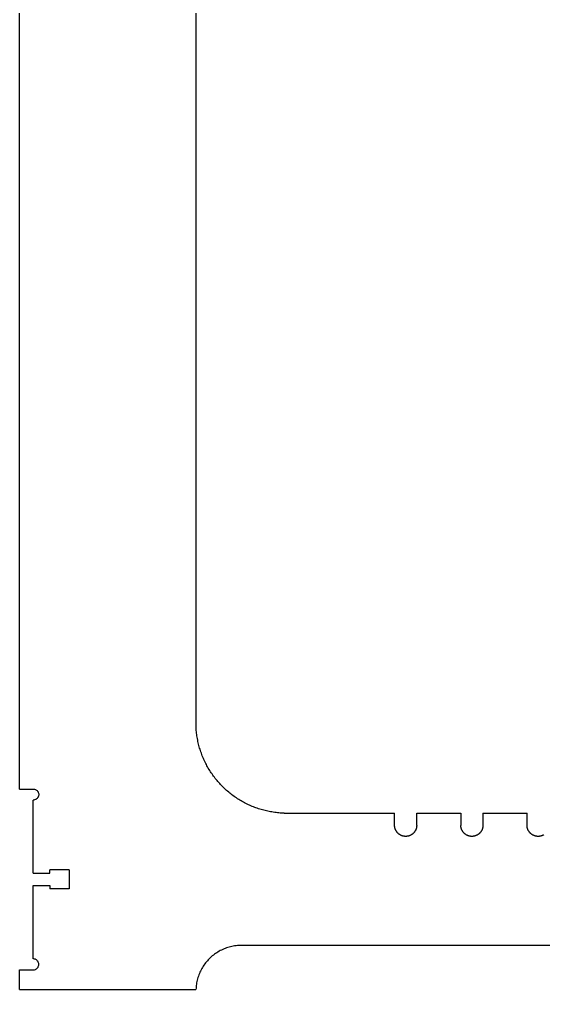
# Model space of a CAD drawing. Extents: x -89 to 89, y -45 to 45.
# Drawn here: x -13.31 to -1.43, y -44.81 to -22.81 of the extents above; entities that cross this region are included whole.
import ezdxf

# ---------------------------------------------------------------- set-up
doc = ezdxf.new("R2010")
doc.units = 0
doc.header["$MEASUREMENT"] = 0
doc.layers.get('0').update_dxf_attribs({"linetype": 'CONTINUOUS'})

msp = doc.modelspace()

# ---------------------------------------------------------------- linework, layer by layer
for p, q in [((-9.307, -38.81), (-9.305, -6.81)), ((-13.307, -40.263), (-13.304, -8.611)), ((-9.306, -38.841), (-9.307, -38.81)), ((-9.305, -38.872), (-9.306, -38.841)), ((-9.303, -38.904), (-9.305, -38.872)), ((-9.3, -38.935), (-9.303, -38.904)), ((-9.297, -38.966), (-9.3, -38.935)), ((-9.294, -38.997), (-9.297, -38.966)), ((-9.29, -39.028), (-9.294, -38.997)), ((-9.285, -39.058), (-9.29, -39.028)), ((-9.281, -39.089), (-9.285, -39.058)), ((-9.275, -39.12), (-9.281, -39.089)), ((-9.269, -39.151), (-9.275, -39.12)), ((-9.263, -39.181), (-9.269, -39.151)), ((-9.256, -39.212), (-9.263, -39.181)), ((-9.249, -39.242), (-9.256, -39.212)), ((-9.242, -39.272), (-9.249, -39.242)), ((-9.233, -39.302), (-9.242, -39.272)), ((-9.225, -39.332), (-9.233, -39.302)), ((-9.216, -39.362), (-9.225, -39.332)), ((-9.206, -39.392), (-9.216, -39.362)), ((-9.197, -39.421), (-9.206, -39.392)), ((-9.186, -39.451), (-9.197, -39.421)), ((-9.175, -39.48), (-9.186, -39.451)), ((-9.164, -39.509), (-9.175, -39.48)), ((-9.152, -39.538), (-9.164, -39.509)), ((-9.14, -39.567), (-9.152, -39.538)), ((-9.128, -39.595), (-9.14, -39.567)), ((-9.115, -39.624), (-9.128, -39.595)), ((-9.101, -39.652), (-9.115, -39.624)), ((-9.088, -39.68), (-9.101, -39.652)), ((-9.073, -39.707), (-9.088, -39.68)), ((-9.059, -39.735), (-9.073, -39.707)), ((-9.044, -39.762), (-9.059, -39.735)), ((-9.028, -39.789), (-9.044, -39.762)), ((-9.012, -39.816), (-9.028, -39.789)), ((-8.996, -39.843), (-9.012, -39.816)), ((-8.979, -39.869), (-8.996, -39.843)), ((-8.962, -39.895), (-8.979, -39.869)), ((-8.944, -39.921), (-8.962, -39.895)), ((-8.927, -39.946), (-8.944, -39.921)), ((-8.908, -39.972), (-8.927, -39.946)), ((-8.89, -39.997), (-8.908, -39.972)), ((-8.871, -40.021), (-8.89, -39.997)), ((-8.851, -40.046), (-8.871, -40.021)), ((-8.831, -40.07), (-8.851, -40.046)), ((-8.811, -40.094), (-8.831, -40.07)), ((-8.791, -40.117), (-8.811, -40.094)), ((-8.77, -40.14), (-8.791, -40.117)), ((-8.749, -40.163), (-8.77, -40.14)), ((-8.727, -40.186), (-8.749, -40.163)), ((-8.705, -40.208), (-8.727, -40.186)), ((-8.683, -40.23), (-8.705, -40.208)), ((-8.661, -40.251), (-8.683, -40.23)), ((-8.638, -40.273), (-8.661, -40.251)), ((-13.307, -40.263), (-12.994, -40.263)), ((-12.994, -40.263), (-12.978, -40.264)), ((-12.978, -40.264), (-12.962, -40.267)), ((-12.962, -40.267), (-12.946, -40.272)), ((-12.946, -40.272), (-12.932, -40.28)), ((-12.932, -40.28), (-12.918, -40.289)), ((-12.918, -40.289), (-12.906, -40.299)), ((-12.906, -40.476), (-12.918, -40.487)), ((-12.906, -40.299), (-12.895, -40.312)), ((-12.895, -40.464), (-12.906, -40.476)), ((-12.895, -40.312), (-12.886, -40.325)), ((-12.886, -40.45), (-12.895, -40.464)), ((-12.886, -40.325), (-12.879, -40.34)), ((-12.879, -40.436), (-12.886, -40.45)), ((-12.879, -40.34), (-12.873, -40.355)), ((-12.873, -40.42), (-12.879, -40.436)), ((-12.873, -40.355), (-12.87, -40.372)), ((-12.87, -40.404), (-12.873, -40.42)), ((-12.87, -40.372), (-12.869, -40.388)), ((-12.869, -40.388), (-12.87, -40.404)), ((-8.615, -40.293), (-8.638, -40.273)), ((-8.591, -40.314), (-8.615, -40.293)), ((-8.567, -40.334), (-8.591, -40.314)), ((-8.543, -40.354), (-8.567, -40.334)), ((-8.519, -40.373), (-8.543, -40.354)), ((-8.494, -40.392), (-8.519, -40.373)), ((-8.469, -40.411), (-8.494, -40.392)), ((-8.444, -40.429), (-8.469, -40.411)), ((-8.418, -40.447), (-8.444, -40.429)), ((-8.392, -40.465), (-8.418, -40.447)), ((-8.366, -40.482), (-8.392, -40.465)), ((-12.978, -40.512), (-12.994, -40.513)), ((-12.994, -42.172), (-12.994, -40.513)), ((-12.962, -40.509), (-12.978, -40.512)), ((-12.946, -40.503), (-12.962, -40.509)), ((-12.932, -40.496), (-12.946, -40.503)), ((-12.918, -40.487), (-12.932, -40.496)), ((-8.34, -40.498), (-8.366, -40.482)), ((-8.314, -40.515), (-8.34, -40.498)), ((-8.287, -40.531), (-8.314, -40.515)), ((-8.26, -40.546), (-8.287, -40.531)), ((-8.232, -40.561), (-8.26, -40.546)), ((-8.205, -40.576), (-8.232, -40.561)), ((-8.177, -40.59), (-8.205, -40.576)), ((-8.149, -40.604), (-8.177, -40.59)), ((-8.121, -40.617), (-8.149, -40.604)), ((-8.093, -40.63), (-8.121, -40.617)), ((-8.064, -40.643), (-8.093, -40.63)), ((-8.035, -40.655), (-8.064, -40.643)), ((-8.007, -40.667), (-8.035, -40.655)), ((-7.977, -40.678), (-8.007, -40.667)), ((-7.948, -40.689), (-7.977, -40.678)), ((-7.919, -40.699), (-7.948, -40.689)), ((-7.889, -40.709), (-7.919, -40.699)), ((-7.86, -40.719), (-7.889, -40.709)), ((-7.83, -40.728), (-7.86, -40.719)), ((-7.8, -40.736), (-7.83, -40.728)), ((-7.77, -40.744), (-7.8, -40.736)), ((-7.739, -40.752), (-7.77, -40.744)), ((-7.709, -40.759), (-7.739, -40.752)), ((-7.679, -40.766), (-7.709, -40.759)), ((-7.648, -40.772), (-7.679, -40.766)), ((-7.617, -40.778), (-7.648, -40.772)), ((-7.587, -40.783), (-7.617, -40.778)), ((-7.556, -40.788), (-7.587, -40.783)), ((-7.525, -40.793), (-7.556, -40.788)), ((-7.494, -40.797), (-7.525, -40.793)), ((-7.463, -40.8), (-7.494, -40.797)), ((-7.432, -40.803), (-7.463, -40.8)), ((-7.401, -40.806), (-7.432, -40.803)), ((-7.37, -40.808), (-7.401, -40.806)), ((-7.339, -40.809), (-7.37, -40.808)), ((-7.308, -40.81), (-7.339, -40.809)), ((-7.308, -40.81), (-4.808, -40.81)), ((-4.808, -41.085), (-4.808, -40.81)), ((-4.308, -40.811), (-3.308, -40.811)), ((-4.308, -41.086), (-4.308, -40.811)), ((-3.308, -40.811), (-3.308, -41.086)), ((-2.808, -40.811), (-1.808, -40.811)), ((-2.808, -40.811), (-2.808, -41.086)), ((-1.808, -41.086), (-1.808, -40.811)), ((-4.808, -41.093), (-4.808, -41.085)), ((-4.807, -41.101), (-4.808, -41.093)), ((-4.807, -41.109), (-4.807, -41.101)), ((-4.806, -41.117), (-4.807, -41.109)), ((-4.805, -41.125), (-4.806, -41.117)), ((-4.803, -41.132), (-4.805, -41.125)), ((-4.802, -41.14), (-4.803, -41.132)), ((-4.312, -41.132), (-4.314, -41.14)), ((-4.311, -41.125), (-4.312, -41.132)), ((-4.31, -41.117), (-4.311, -41.125)), ((-4.309, -41.109), (-4.31, -41.117)), ((-4.308, -41.101), (-4.309, -41.109)), ((-4.308, -41.086), (-4.308, -41.093)), ((-4.308, -41.093), (-4.308, -41.101)), ((-3.308, -41.093), (-3.308, -41.086)), ((-3.307, -41.101), (-3.308, -41.093)), ((-3.307, -41.109), (-3.307, -41.101)), ((-3.306, -41.117), (-3.307, -41.109)), ((-3.305, -41.125), (-3.306, -41.117)), ((-3.303, -41.132), (-3.305, -41.125)), ((-3.302, -41.14), (-3.303, -41.132)), ((-2.812, -41.132), (-2.814, -41.14)), ((-2.811, -41.125), (-2.812, -41.132)), ((-2.81, -41.117), (-2.811, -41.125)), ((-2.809, -41.109), (-2.81, -41.117)), ((-2.808, -41.101), (-2.809, -41.109)), ((-2.808, -41.086), (-2.808, -41.093)), ((-2.808, -41.093), (-2.808, -41.101)), ((-1.808, -41.094), (-1.808, -41.086)), ((-1.807, -41.101), (-1.808, -41.094)), ((-1.807, -41.109), (-1.807, -41.101)), ((-1.806, -41.117), (-1.807, -41.109)), ((-1.805, -41.125), (-1.806, -41.117)), ((-1.803, -41.133), (-1.805, -41.125)), ((-1.802, -41.14), (-1.803, -41.133)), ((-4.8, -41.148), (-4.802, -41.14)), ((-4.798, -41.155), (-4.8, -41.148)), ((-4.795, -41.163), (-4.798, -41.155)), ((-4.793, -41.17), (-4.795, -41.163)), ((-4.79, -41.178), (-4.793, -41.17)), ((-4.787, -41.185), (-4.79, -41.178)), ((-4.784, -41.192), (-4.787, -41.185)), ((-4.78, -41.199), (-4.784, -41.192)), ((-4.777, -41.206), (-4.78, -41.199)), ((-4.773, -41.213), (-4.777, -41.206)), ((-4.769, -41.219), (-4.773, -41.213)), ((-4.764, -41.226), (-4.769, -41.219)), ((-4.76, -41.232), (-4.764, -41.226)), ((-4.755, -41.239), (-4.76, -41.232)), ((-4.75, -41.245), (-4.755, -41.239)), ((-4.745, -41.251), (-4.75, -41.245)), ((-4.74, -41.257), (-4.745, -41.251)), ((-4.734, -41.262), (-4.74, -41.257)), ((-4.729, -41.268), (-4.734, -41.262)), ((-4.723, -41.273), (-4.729, -41.268)), ((-4.717, -41.278), (-4.723, -41.273)), ((-4.711, -41.283), (-4.717, -41.278)), ((-4.705, -41.288), (-4.711, -41.283)), ((-4.698, -41.292), (-4.705, -41.288)), ((-4.692, -41.297), (-4.698, -41.292)), ((-4.685, -41.301), (-4.692, -41.297)), ((-4.678, -41.305), (-4.685, -41.301)), ((-4.671, -41.308), (-4.678, -41.305)), ((-4.664, -41.312), (-4.671, -41.308)), ((-4.657, -41.315), (-4.664, -41.312)), ((-4.65, -41.318), (-4.657, -41.315)), ((-4.642, -41.321), (-4.65, -41.318)), ((-4.635, -41.323), (-4.642, -41.321)), ((-4.627, -41.326), (-4.635, -41.323)), ((-4.62, -41.328), (-4.627, -41.326)), ((-4.612, -41.329), (-4.62, -41.328)), ((-4.605, -41.331), (-4.612, -41.329)), ((-4.597, -41.332), (-4.605, -41.331)), ((-4.589, -41.334), (-4.597, -41.332)), ((-4.581, -41.334), (-4.589, -41.334)), ((-4.573, -41.335), (-4.581, -41.334)), ((-4.566, -41.335), (-4.573, -41.335)), ((-4.558, -41.336), (-4.566, -41.335)), ((-4.55, -41.335), (-4.558, -41.336)), ((-4.542, -41.335), (-4.55, -41.335)), ((-4.534, -41.334), (-4.542, -41.335)), ((-4.526, -41.334), (-4.534, -41.334)), ((-4.519, -41.332), (-4.526, -41.334)), ((-4.511, -41.331), (-4.519, -41.332)), ((-4.503, -41.329), (-4.511, -41.331)), ((-4.496, -41.328), (-4.503, -41.329)), ((-4.488, -41.326), (-4.496, -41.328)), ((-4.48, -41.323), (-4.488, -41.326)), ((-4.473, -41.321), (-4.48, -41.323)), ((-4.466, -41.318), (-4.473, -41.321)), ((-4.458, -41.315), (-4.466, -41.318)), ((-4.451, -41.312), (-4.458, -41.315)), ((-4.444, -41.308), (-4.451, -41.312)), ((-4.437, -41.305), (-4.444, -41.308)), ((-4.43, -41.301), (-4.437, -41.305)), ((-4.424, -41.297), (-4.43, -41.301)), ((-4.417, -41.292), (-4.424, -41.297)), ((-4.411, -41.288), (-4.417, -41.292)), ((-4.404, -41.283), (-4.411, -41.288)), ((-4.398, -41.278), (-4.404, -41.283)), ((-4.392, -41.273), (-4.398, -41.278)), ((-4.387, -41.268), (-4.392, -41.273)), ((-4.381, -41.262), (-4.387, -41.268)), ((-4.375, -41.257), (-4.381, -41.262)), ((-4.37, -41.251), (-4.375, -41.257)), ((-4.365, -41.245), (-4.37, -41.251)), ((-4.36, -41.239), (-4.365, -41.245)), ((-4.355, -41.232), (-4.36, -41.239)), ((-4.351, -41.226), (-4.355, -41.232)), ((-4.347, -41.219), (-4.351, -41.226)), ((-4.342, -41.213), (-4.347, -41.219)), ((-4.339, -41.206), (-4.342, -41.213)), ((-4.335, -41.199), (-4.339, -41.206)), ((-4.331, -41.192), (-4.335, -41.199)), ((-4.328, -41.185), (-4.331, -41.192)), ((-4.325, -41.178), (-4.328, -41.185)), ((-4.322, -41.17), (-4.325, -41.178)), ((-4.32, -41.163), (-4.322, -41.17)), ((-4.318, -41.155), (-4.32, -41.163)), ((-4.316, -41.148), (-4.318, -41.155)), ((-4.314, -41.14), (-4.316, -41.148)), ((-3.3, -41.148), (-3.302, -41.14)), ((-3.298, -41.155), (-3.3, -41.148)), ((-3.295, -41.163), (-3.298, -41.155)), ((-3.293, -41.17), (-3.295, -41.163)), ((-3.29, -41.178), (-3.293, -41.17)), ((-3.287, -41.185), (-3.29, -41.178)), ((-3.284, -41.192), (-3.287, -41.185)), ((-3.28, -41.199), (-3.284, -41.192)), ((-3.277, -41.206), (-3.28, -41.199)), ((-3.273, -41.213), (-3.277, -41.206)), ((-3.269, -41.22), (-3.273, -41.213)), ((-3.264, -41.226), (-3.269, -41.22)), ((-3.26, -41.233), (-3.264, -41.226)), ((-3.255, -41.239), (-3.26, -41.233)), ((-3.25, -41.245), (-3.255, -41.239)), ((-3.245, -41.251), (-3.25, -41.245)), ((-3.24, -41.257), (-3.245, -41.251)), ((-3.234, -41.262), (-3.24, -41.257)), ((-3.229, -41.268), (-3.234, -41.262)), ((-3.223, -41.273), (-3.229, -41.268)), ((-3.217, -41.278), (-3.223, -41.273)), ((-3.211, -41.283), (-3.217, -41.278)), ((-3.205, -41.288), (-3.211, -41.283)), ((-3.198, -41.292), (-3.205, -41.288)), ((-3.192, -41.297), (-3.198, -41.292)), ((-3.185, -41.301), (-3.192, -41.297)), ((-3.178, -41.305), (-3.185, -41.301)), ((-3.171, -41.308), (-3.178, -41.305)), ((-3.164, -41.312), (-3.171, -41.308)), ((-3.157, -41.315), (-3.164, -41.312)), ((-3.15, -41.318), (-3.157, -41.315)), ((-3.142, -41.321), (-3.15, -41.318)), ((-3.135, -41.323), (-3.142, -41.321)), ((-3.127, -41.326), (-3.135, -41.323)), ((-3.12, -41.328), (-3.127, -41.326)), ((-3.112, -41.33), (-3.12, -41.328)), ((-3.105, -41.331), (-3.112, -41.33)), ((-3.097, -41.333), (-3.105, -41.331)), ((-3.089, -41.334), (-3.097, -41.333)), ((-3.081, -41.335), (-3.089, -41.334)), ((-3.073, -41.335), (-3.081, -41.335)), ((-3.066, -41.336), (-3.073, -41.335)), ((-3.058, -41.336), (-3.066, -41.336)), ((-3.05, -41.336), (-3.058, -41.336)), ((-3.042, -41.335), (-3.05, -41.336)), ((-3.034, -41.335), (-3.042, -41.335)), ((-3.026, -41.334), (-3.034, -41.335)), ((-3.019, -41.333), (-3.026, -41.334)), ((-3.011, -41.331), (-3.019, -41.333)), ((-3.003, -41.33), (-3.011, -41.331)), ((-2.996, -41.328), (-3.003, -41.33)), ((-2.988, -41.326), (-2.996, -41.328)), ((-2.98, -41.323), (-2.988, -41.326)), ((-2.973, -41.321), (-2.98, -41.323)), ((-2.966, -41.318), (-2.973, -41.321)), ((-2.958, -41.315), (-2.966, -41.318)), ((-2.951, -41.312), (-2.958, -41.315)), ((-2.944, -41.308), (-2.951, -41.312)), ((-2.937, -41.305), (-2.944, -41.308)), ((-2.93, -41.301), (-2.937, -41.305)), ((-2.924, -41.297), (-2.93, -41.301)), ((-2.917, -41.292), (-2.924, -41.297)), ((-2.911, -41.288), (-2.917, -41.292)), ((-2.904, -41.283), (-2.911, -41.288)), ((-2.898, -41.278), (-2.904, -41.283)), ((-2.892, -41.273), (-2.898, -41.278)), ((-2.887, -41.268), (-2.892, -41.273)), ((-2.881, -41.262), (-2.887, -41.268)), ((-2.875, -41.257), (-2.881, -41.262)), ((-2.87, -41.251), (-2.875, -41.257)), ((-2.865, -41.245), (-2.87, -41.251)), ((-2.86, -41.239), (-2.865, -41.245)), ((-2.855, -41.233), (-2.86, -41.239)), ((-2.851, -41.226), (-2.855, -41.233)), ((-2.847, -41.22), (-2.851, -41.226)), ((-2.842, -41.213), (-2.847, -41.22)), ((-2.839, -41.206), (-2.842, -41.213)), ((-2.835, -41.199), (-2.839, -41.206)), ((-2.831, -41.192), (-2.835, -41.199)), ((-2.828, -41.185), (-2.831, -41.192)), ((-2.825, -41.178), (-2.828, -41.185)), ((-2.822, -41.17), (-2.825, -41.178)), ((-2.82, -41.163), (-2.822, -41.17)), ((-2.818, -41.155), (-2.82, -41.163)), ((-2.816, -41.148), (-2.818, -41.155)), ((-2.814, -41.14), (-2.816, -41.148)), ((-1.8, -41.148), (-1.802, -41.14)), ((-1.798, -41.155), (-1.8, -41.148)), ((-1.795, -41.163), (-1.798, -41.155)), ((-1.793, -41.17), (-1.795, -41.163)), ((-1.79, -41.178), (-1.793, -41.17)), ((-1.787, -41.185), (-1.79, -41.178)), ((-1.784, -41.192), (-1.787, -41.185)), ((-1.78, -41.199), (-1.784, -41.192)), ((-1.777, -41.206), (-1.78, -41.199)), ((-1.773, -41.213), (-1.777, -41.206)), ((-1.769, -41.22), (-1.773, -41.213)), ((-1.764, -41.226), (-1.769, -41.22)), ((-1.76, -41.233), (-1.764, -41.226)), ((-1.755, -41.239), (-1.76, -41.233)), ((-1.75, -41.245), (-1.755, -41.239)), ((-1.745, -41.251), (-1.75, -41.245)), ((-1.74, -41.257), (-1.745, -41.251)), ((-1.734, -41.262), (-1.74, -41.257)), ((-1.729, -41.268), (-1.734, -41.262)), ((-1.723, -41.273), (-1.729, -41.268)), ((-1.717, -41.278), (-1.723, -41.273)), ((-1.711, -41.283), (-1.717, -41.278)), ((-1.705, -41.288), (-1.711, -41.283)), ((-1.698, -41.292), (-1.705, -41.288)), ((-1.692, -41.297), (-1.698, -41.292)), ((-1.685, -41.301), (-1.692, -41.297)), ((-1.678, -41.305), (-1.685, -41.301)), ((-1.671, -41.308), (-1.678, -41.305)), ((-1.664, -41.312), (-1.671, -41.308)), ((-1.657, -41.315), (-1.664, -41.312)), ((-1.65, -41.318), (-1.657, -41.315)), ((-1.642, -41.321), (-1.65, -41.318)), ((-1.635, -41.323), (-1.642, -41.321)), ((-1.627, -41.326), (-1.635, -41.323)), ((-1.62, -41.328), (-1.627, -41.326)), ((-1.612, -41.33), (-1.62, -41.328)), ((-1.605, -41.331), (-1.612, -41.33)), ((-1.597, -41.333), (-1.605, -41.331)), ((-1.589, -41.334), (-1.597, -41.333)), ((-1.581, -41.335), (-1.589, -41.334)), ((-1.573, -41.335), (-1.581, -41.335)), ((-1.566, -41.336), (-1.573, -41.335)), ((-1.558, -41.336), (-1.566, -41.336)), ((-1.55, -41.336), (-1.558, -41.336)), ((-1.542, -41.335), (-1.55, -41.336)), ((-1.534, -41.335), (-1.542, -41.335)), ((-1.526, -41.334), (-1.534, -41.335)), ((-1.519, -41.333), (-1.526, -41.334)), ((-1.511, -41.331), (-1.519, -41.333)), ((-1.503, -41.33), (-1.511, -41.331)), ((-1.496, -41.328), (-1.503, -41.33)), ((-1.488, -41.326), (-1.496, -41.328)), ((-1.48, -41.324), (-1.488, -41.326)), ((-1.473, -41.321), (-1.48, -41.324)), ((-1.466, -41.318), (-1.473, -41.321)), ((-1.458, -41.315), (-1.466, -41.318)), ((-1.451, -41.312), (-1.458, -41.315)), ((-1.444, -41.308), (-1.451, -41.312)), ((-1.437, -41.305), (-1.444, -41.308)), ((-1.43, -41.301), (-1.437, -41.305)), ((-12.994, -42.172), (-12.619, -42.172)), ((-12.619, -42.172), (-12.619, -42.091)), ((-12.182, -42.091), (-12.619, -42.091)), ((-12.182, -42.091), (-12.182, -42.529)), ((-12.994, -42.453), (-12.619, -42.453)), ((-12.994, -44.113), (-12.994, -42.453)), ((-12.619, -42.453), (-12.619, -42.529)), ((-12.182, -42.529), (-12.619, -42.529)), ((-8.863, -43.992), (-8.889, -44.01)), ((-8.837, -43.974), (-8.863, -43.992)), ((-8.811, -43.958), (-8.837, -43.974)), ((-8.784, -43.942), (-8.811, -43.958)), ((-8.756, -43.927), (-8.784, -43.942)), ((-8.729, -43.913), (-8.756, -43.927)), ((-8.7, -43.9), (-8.729, -43.913)), ((-8.672, -43.888), (-8.7, -43.9)), ((-8.643, -43.876), (-8.672, -43.888)), ((-8.613, -43.866), (-8.643, -43.876)), ((-8.584, -43.856), (-8.613, -43.866)), ((-8.554, -43.847), (-8.584, -43.856)), ((-8.524, -43.839), (-8.554, -43.847)), ((-8.493, -43.832), (-8.524, -43.839)), ((-8.463, -43.826), (-8.493, -43.832)), ((-8.432, -43.821), (-8.463, -43.826)), ((-8.401, -43.817), (-8.432, -43.821)), ((-8.37, -43.814), (-8.401, -43.817)), ((-8.339, -43.812), (-8.37, -43.814)), ((-8.308, -43.81), (-8.339, -43.812)), ((6.691, -43.811), (-8.308, -43.81)), ((-12.978, -44.114), (-12.994, -44.113)), ((-12.962, -44.117), (-12.978, -44.114)), ((-12.946, -44.122), (-12.962, -44.117)), ((-12.932, -44.13), (-12.946, -44.122)), ((-12.918, -44.139), (-12.932, -44.13)), ((-12.906, -44.149), (-12.918, -44.139)), ((-12.895, -44.162), (-12.906, -44.149)), ((-12.886, -44.175), (-12.895, -44.162)), ((-12.879, -44.19), (-12.886, -44.175)), ((-12.874, -44.205), (-12.879, -44.19)), ((-12.87, -44.222), (-12.874, -44.205)), ((-9.089, -44.205), (-9.108, -44.229)), ((-9.07, -44.18), (-9.089, -44.205)), ((-9.049, -44.157), (-9.07, -44.18)), ((-9.028, -44.134), (-9.049, -44.157)), ((-9.007, -44.111), (-9.028, -44.134)), ((-8.984, -44.09), (-9.007, -44.111)), ((-8.961, -44.069), (-8.984, -44.09)), ((-8.938, -44.048), (-8.961, -44.069)), ((-8.913, -44.029), (-8.938, -44.048)), ((-8.889, -44.01), (-8.913, -44.029)), ((-13.307, -44.81), (-13.307, -44.363)), ((-13.307, -44.363), (-12.994, -44.363)), ((-12.994, -44.363), (-12.978, -44.362)), ((-12.978, -44.362), (-12.962, -44.359)), ((-12.962, -44.359), (-12.946, -44.353)), ((-12.946, -44.353), (-12.932, -44.346)), ((-12.932, -44.346), (-12.918, -44.337)), ((-12.918, -44.337), (-12.906, -44.326)), ((-12.906, -44.326), (-12.895, -44.314)), ((-12.895, -44.314), (-12.886, -44.3)), ((-12.886, -44.3), (-12.879, -44.286)), ((-12.879, -44.286), (-12.874, -44.27)), ((-12.874, -44.27), (-12.87, -44.254)), ((-12.869, -44.238), (-12.87, -44.222)), ((-12.87, -44.254), (-12.869, -44.238)), ((-9.218, -44.418), (-9.23, -44.446)), ((-9.205, -44.389), (-9.218, -44.418)), ((-9.191, -44.362), (-9.205, -44.389)), ((-9.176, -44.334), (-9.191, -44.362)), ((-9.16, -44.307), (-9.176, -44.334)), ((-9.144, -44.281), (-9.16, -44.307)), ((-9.126, -44.255), (-9.144, -44.281)), ((-9.108, -44.229), (-9.126, -44.255)), ((-9.292, -44.655), (-9.297, -44.686)), ((-9.286, -44.625), (-9.292, -44.655)), ((-9.279, -44.594), (-9.286, -44.625)), ((-9.271, -44.564), (-9.279, -44.594)), ((-9.262, -44.534), (-9.271, -44.564)), ((-9.252, -44.505), (-9.262, -44.534)), ((-9.242, -44.475), (-9.252, -44.505)), ((-9.23, -44.446), (-9.242, -44.475)), ((-13.307, -44.81), (-9.308, -44.81)), ((-9.307, -44.779), (-9.308, -44.81)), ((-9.304, -44.748), (-9.307, -44.779)), ((-9.301, -44.717), (-9.304, -44.748)), ((-9.297, -44.686), (-9.301, -44.717))]:
    msp.add_line(p, q)

doc.saveas('drawing.dxf')
